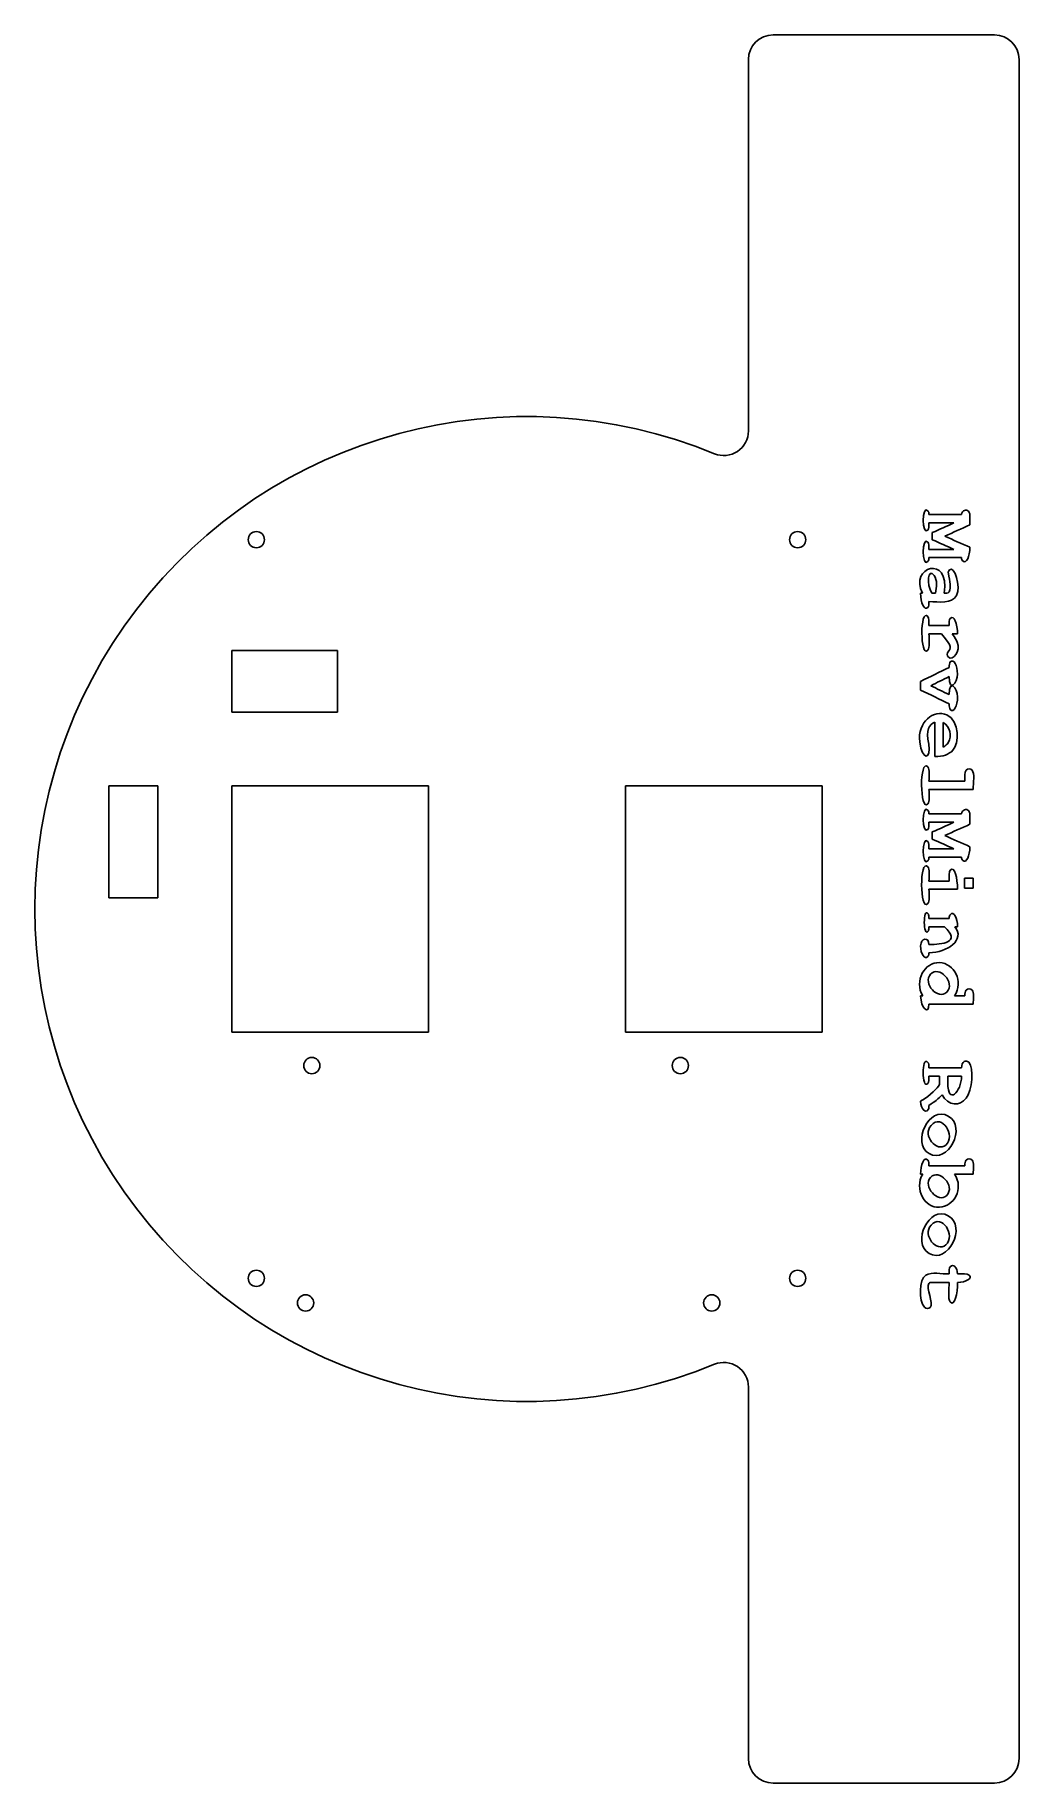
# Model space of a CAD drawing. Header units: millimetres. Extents: x -100 to 100, y -178 to 178.
import ezdxf

# ---------------------------------------------------------------- set-up
doc = ezdxf.new("R2010")
doc.units = ezdxf.units.MM

msp = doc.modelspace()

# ---------------------------------------------------------------- linework, layer by layer
at = {"color": 7, "linetype": 'Continuous', "lineweight": 25}
for p, q in [((95, 177.5), (50, 177.5)), ((45, 172.5), (45, 97.08)), ((100, -172.5), (100, 172.5)), ((-60, 52.5), (-60, 40)), ((-38.5, 52.5), (-60, 52.5)), ((-38.5, 40), (-38.5, 52.5)), ((-60, 40), (-38.5, 40)), ((-85, 25), (-85, 2.3)), ((-75, 25), (-85, 25)), ((-75, 2.3), (-75, 25)), ((-60, 25), (-60, -25)), ((-20, 25), (-60, 25)), ((-20, -25), (-20, 25)), ((20, -25), (20, 25)), ((20, 25), (60, 25)), ((60, 25), (60, -25)), ((-85, 2.3), (-75, 2.3)), ((-60, -25), (-20, -25)), ((60, -25), (20, -25)), ((45, -97.08), (45, -172.5)), ((50, -177.5), (95, -177.5))]:
    msp.add_line(p, q, dxfattribs=at)
for centre in [(-55, 75), (55, 75), (-43.73, -31.8), (31.17, -31.8), (-55, -75), (55, -75), (-45, -80), (37.55, -80)]:
    msp.add_circle(centre, 1.65, dxfattribs=at)
for centre, radius, start, end in [((50, 172.5), 5, 90, 180), ((95, 172.5), 5, 0, 90), ((0, 0), 100, 67.6073, 292.3927), ((40, 97.08), 5, 247.6073, 0), ((40, -97.08), 5, 0, 112.3927), ((50, -172.5), 5, 180, 270), ((95, -172.5), 5, 270, 0)]:
    msp.add_arc(centre, radius, start, end, dxfattribs=at)
for points in [[(81.46, 80.89), (80.19, 82.25), (80.25, 75.6), (81.46, 76.92)], [(81.69, 80.1), (81.69, 80.45), (81.61, 80.71), (81.46, 80.89)], [(81.46, 76.92), (81.69, 77.18), (81.69, 77.79), (81.69, 78.4)], [(88.3, 80.1), (86.1, 80.1), (83.9, 80.1), (81.69, 80.1)], [(81.69, 78.4), (83.37, 78.4), (85.05, 78.4), (86.73, 78.4)], [(86.73, 78.4), (85.28, 77.75), (83.83, 77.1), (82.37, 76.44)], [(89.76, 80.73), (89.32, 81.23), (88.39, 81.01), (88.3, 80.1)], [(89.99, 78.01), (90, 79.04), (90.16, 80.3), (89.76, 80.73)], [(81.46, 74.52), (80.19, 75.91), (80.22, 69.21), (81.45, 70.56)], [(82.37, 76.44), (82.37, 75.95), (82.37, 75.46), (82.37, 74.98)], [(82.37, 74.98), (83.83, 74.33), (85.28, 73.68), (86.73, 73.04)], [(84.91, 75.71), (86.6, 76.47), (88.3, 77.24), (89.99, 78.01)], [(90, 73.45), (88.3, 74.2), (86.6, 74.95), (84.91, 75.71)], [(84.76, 64.11), (86.05, 72.12), (77.55, 69.46), (80.4, 64.11)], [(81.45, 70.56), (81.61, 70.73), (81.69, 70.99), (81.69, 71.35)], [(81.69, 73.04), (81.69, 73.64), (81.69, 74.26), (81.46, 74.52)], [(86.73, 73.04), (85.05, 73.04), (83.37, 73.04), (81.69, 73.04)], [(81.69, 71.35), (83.9, 71.35), (86.1, 71.35), (88.3, 71.35)], [(88.3, 71.35), (88.33, 71.05), (88.42, 70.83), (88.57, 70.68)], [(88.57, 70.68), (89.32, 69.93), (89.99, 71.64), (90, 73.45)], [(82.3, 64.11), (81.01, 66), (81.59, 69.39), (82.72, 67.75)], [(82.72, 67.75), (83.06, 67.26), (83.22, 66.67), (83.23, 65.98)], [(85.86, 68.89), (85.58, 68.61), (85.55, 68.32), (85.72, 67.62)], [(85.72, 67.62), (86.16, 65.86), (86.07, 64.83), (85.78, 64.43)], [(80.4, 64.11), (80.26, 64.11), (80.13, 64.11), (80, 64.11)], [(80, 64.11), (80, 62.22), (80.74, 60.47), (81.46, 61.26)], [(83.03, 64.11), (82.78, 64.11), (82.54, 64.11), (82.3, 64.11)], [(83.23, 65.98), (83.22, 65.41), (83.16, 64.78), (83.03, 64.11)], [(85.78, 64.43), (85.54, 64.1), (85.15, 64.11), (84.76, 64.11)], [(81.46, 59.41), (79.81, 61.22), (79.89, 50.85), (81.46, 52.57)], [(81.46, 61.26), (81.65, 61.47), (81.69, 61.92), (81.69, 62.42)], [(81.69, 57.54), (81.69, 58.28), (81.74, 59.1), (81.46, 59.41)], [(85.79, 57.54), (84.43, 57.54), (83.06, 57.54), (81.69, 57.54)], [(86.03, 59.02), (85.8, 58.76), (85.79, 58.14), (85.79, 57.54)], [(87.49, 55.85), (87.49, 57.84), (86.79, 59.85), (86.03, 59.02)], [(81.46, 52.57), (81.92, 53.09), (81.69, 54.64), (81.69, 55.85)], [(81.69, 55.85), (82.54, 55.85), (83.39, 55.85), (84.24, 55.85)], [(84.24, 55.85), (85.88, 53.89), (86.46, 53.23), (85.71, 52.41)], [(85.64, 51.14), (86.48, 50.3), (88.23, 52.35), (87.45, 54.17)], [(86.43, 55.85), (86.78, 55.85), (87.13, 55.85), (87.49, 55.85)], [(87.45, 54.17), (87.28, 54.58), (86.94, 55.14), (86.43, 55.85)], [(85.71, 52.41), (85.27, 51.92), (85.33, 51.46), (85.64, 51.14)], [(86.03, 50.17), (85.84, 49.96), (85.79, 49.55), (85.79, 49.06)], [(85.79, 49.06), (83.86, 48.12), (81.93, 47.18), (80, 46.23)], [(80, 46.23), (80, 45.65), (80, 45.06), (80, 44.47)], [(82.05, 45.35), (83.3, 45.96), (84.55, 46.58), (85.79, 47.19)], [(80, 44.47), (81.93, 43.53), (83.86, 42.58), (85.79, 41.64)], [(85.79, 43.53), (84.55, 44.14), (83.3, 44.74), (82.05, 45.35)], [(85.79, 41.64), (85.79, 41.14), (85.84, 40.7), (86.03, 40.49)], [(82.88, 37.92), (82.88, 35.61), (82.88, 33.3), (82.88, 30.99)], [(84.58, 37.87), (86.03, 37.08), (86.38, 35.12), (85.66, 33.87)], [(84.58, 32.86), (84.58, 34.53), (84.58, 36.2), (84.58, 37.87)], [(85.66, 33.87), (85.42, 33.46), (85.06, 33.12), (84.58, 32.86)], [(85.06, 31.25), (85.65, 31.51), (86.16, 31.84), (86.56, 32.23)], [(81.46, 28.84), (79.72, 30.75), (79.81, 19.54), (81.46, 21.35)], [(81.69, 25.94), (81.69, 27.02), (81.87, 28.38), (81.46, 28.84)], [(82.88, 30.99), (83.67, 30.99), (84.45, 31), (85.06, 31.25)], [(90.46, 28.17), (90.15, 28.52), (89.55, 28.52), (89.24, 28.17)], [(89, 25.94), (86.57, 25.94), (84.13, 25.94), (81.69, 25.94)], [(89.24, 28.17), (88.9, 27.79), (89, 26.8), (89, 25.94)], [(90.69, 24.25), (90.69, 25.67), (91.01, 27.56), (90.46, 28.17)], [(81.46, 20.09), (80.19, 21.45), (80.25, 14.81), (81.46, 16.13)], [(81.46, 21.35), (81.87, 21.82), (81.69, 23.17), (81.69, 24.25)], [(81.69, 24.25), (84.69, 24.25), (87.69, 24.25), (90.69, 24.25)], [(81.69, 19.3), (81.69, 19.65), (81.61, 19.92), (81.46, 20.09)], [(88.3, 19.3), (86.1, 19.3), (83.9, 19.3), (81.69, 19.3)], [(89.76, 19.94), (89.32, 20.43), (88.39, 20.21), (88.3, 19.3)], [(89.99, 17.21), (90, 18.24), (90.16, 19.5), (89.76, 19.94)], [(81.46, 13.72), (80.19, 15.11), (80.22, 8.41), (81.45, 9.76)], [(81.46, 16.13), (81.69, 16.38), (81.69, 17), (81.69, 17.61)], [(81.69, 17.61), (83.37, 17.61), (85.05, 17.61), (86.73, 17.61)], [(86.73, 17.61), (85.28, 16.95), (83.83, 16.3), (82.37, 15.64)], [(82.37, 15.64), (82.37, 15.15), (82.37, 14.67), (82.37, 14.18)], [(84.91, 14.91), (86.6, 15.68), (88.3, 16.44), (89.99, 17.21)], [(90, 12.65), (88.3, 13.4), (86.6, 14.16), (84.91, 14.91)], [(81.69, 12.24), (81.69, 12.85), (81.69, 13.46), (81.46, 13.72)], [(86.73, 12.24), (85.05, 12.24), (83.37, 12.24), (81.69, 12.24)], [(82.37, 14.18), (83.83, 13.53), (85.28, 12.88), (86.73, 12.24)], [(88.57, 9.88), (89.32, 9.14), (89.99, 10.84), (90, 12.65)], [(81.46, 8.58), (79.73, 10.48), (79.81, -0.71), (81.46, 1.09)], [(81.45, 9.76), (81.61, 9.93), (81.69, 10.19), (81.69, 10.55)], [(81.69, 5.68), (81.69, 6.77), (81.87, 8.12), (81.46, 8.58)], [(81.69, 10.55), (83.9, 10.55), (86.1, 10.55), (88.3, 10.55)], [(86.03, 7.91), (85.7, 7.53), (85.79, 6.54), (85.79, 5.68)], [(87.49, 4), (87.49, 6.25), (86.88, 8.86), (86.03, 7.91)], [(88.3, 10.55), (88.33, 10.26), (88.42, 10.03), (88.57, 9.88)], [(81.46, 1.09), (81.87, 1.55), (81.69, 2.91), (81.69, 4)], [(85.79, 5.68), (84.43, 5.68), (83.06, 5.68), (81.69, 5.68)], [(81.69, 4), (83.62, 4), (85.55, 4), (87.49, 4)], [(88.91, 6.24), (88.91, 5.57), (88.91, 4.89), (88.91, 4.22)], [(90.69, 6.24), (90.1, 6.24), (89.5, 6.24), (88.91, 6.24)], [(88.91, 4.22), (89.5, 4.22), (90.1, 4.22), (90.69, 4.22)], [(90.69, 4.22), (90.69, 4.89), (90.69, 5.57), (90.69, 6.24)], [(81.57, -1.05), (80.41, 0.71), (80.52, -6.12), (81.57, -4.43)], [(81.69, -1.9), (81.69, -1.47), (81.65, -1.18), (81.57, -1.05)], [(85.79, -1.9), (84.43, -1.9), (83.06, -1.9), (81.69, -1.9)], [(86.04, -1.11), (85.88, -1.28), (85.79, -1.54), (85.79, -1.9)], [(87.49, -3.59), (87.49, -1.84), (86.72, -0.37), (86.04, -1.11)], [(81.57, -4.43), (81.65, -4.3), (81.69, -4.03), (81.69, -3.59)], [(81.69, -8.88), (85.41, -8.88), (89.17, -6.24), (86.92, -3.59)], [(84.83, -3.59), (88.35, -6.84), (84.34, -7.2), (81.69, -7.2)], [(81.69, -3.59), (82.74, -3.59), (83.79, -3.59), (84.83, -3.59)], [(86.92, -3.59), (87.11, -3.59), (87.3, -3.59), (87.49, -3.59)], [(81.46, -9.68), (81.61, -9.51), (81.69, -9.24), (81.69, -8.88)], [(85.29, -16.89), (83.54, -18.66), (80.37, -15.05), (82.02, -13.23)], [(82.02, -13.23), (83.72, -11.34), (87.18, -14.99), (85.29, -16.89)], [(80, -17.63), (80, -20.03), (81.69, -21.66), (81.69, -19.31)], [(80.41, -17.63), (80.27, -17.63), (80.14, -17.63), (80, -17.63)], [(89, -17.63), (88.3, -17.63), (87.6, -17.63), (86.9, -17.63)], [(89.24, -16.47), (89.04, -16.68), (89, -17.12), (89, -17.63)], [(90.46, -16.47), (90.15, -16.12), (89.55, -16.12), (89.24, -16.47)], [(90.69, -19.31), (90.69, -18.25), (90.87, -16.92), (90.46, -16.47)], [(81.69, -19.31), (84.69, -19.31), (87.69, -19.31), (90.69, -19.31)], [(81.46, -31.14), (80.15, -29.68), (80.21, -36.8), (81.46, -35.44)], [(81.69, -32.27), (81.69, -31.78), (81.64, -31.35), (81.46, -31.14)], [(89.76, -31.13), (89.26, -30.57), (88.3, -30.96), (88.3, -32.27)], [(81.46, -35.44), (81.69, -35.18), (81.69, -34.57), (81.69, -33.96)], [(88.3, -32.27), (86.1, -32.27), (83.9, -32.27), (81.69, -32.27)], [(81.69, -33.96), (82.4, -33.96), (83.11, -33.96), (83.82, -33.96)], [(83.82, -33.96), (83.82, -34.52), (83.82, -35.07), (83.82, -35.63)], [(85.51, -35.28), (85.51, -34.84), (85.51, -34.4), (85.51, -33.96)], [(88.3, -33.96), (88.3, -37.11), (85.51, -40.01), (85.51, -35.28)], [(85.51, -33.96), (86.44, -33.96), (87.37, -33.96), (88.3, -33.96)], [(83.82, -35.63), (83.39, -36.53), (82.12, -37.67), (80, -39.04)], [(80, -39.04), (80, -40.68), (81.01, -41.56), (81.56, -40.75)], [(81.69, -39.9), (82.36, -39.47), (82.84, -39.13), (83.16, -38.88)], [(83.16, -38.88), (83.65, -38.47), (84.05, -38.09), (84.36, -37.73)], [(85.61, -42.04), (81.72, -39.81), (78.07, -47.52), (81.72, -49.68)], [(81.56, -40.75), (81.65, -40.61), (81.69, -40.33), (81.69, -39.9)], [(81.72, -49.68), (85.51, -51.93), (89.49, -44.26), (85.61, -42.04)], [(82.11, -43.94), (84.31, -41.45), (87.25, -46.08), (85.1, -47.95)], [(85.1, -47.95), (83.29, -49.49), (80.26, -46.02), (82.11, -43.94)], [(81.46, -50.99), (80.71, -50.17), (80, -51.97), (80, -53.83)], [(81.69, -52.15), (81.69, -51.65), (81.65, -51.21), (81.46, -50.99)], [(89, -52.15), (86.57, -52.15), (84.13, -52.15), (81.69, -52.15)], [(82.02, -54.5), (83.73, -52.61), (87.17, -56.25), (85.29, -58.16)], [(89.24, -50.99), (89.04, -51.2), (89, -51.64), (89, -52.15)], [(90.46, -50.99), (90.15, -50.64), (89.55, -50.64), (89.24, -50.99)], [(90.69, -53.83), (90.69, -52.77), (90.87, -51.44), (90.46, -50.99)], [(80, -53.83), (80.14, -53.83), (80.27, -53.83), (80.41, -53.83)], [(85.29, -58.16), (83.55, -59.92), (80.36, -56.32), (82.02, -54.5)], [(86.9, -53.83), (88.17, -53.83), (89.43, -53.83), (90.69, -53.83)], [(85.61, -62.3), (81.72, -60.08), (78.07, -67.78), (81.72, -69.95)], [(81.72, -69.95), (85.51, -72.2), (89.49, -64.53), (85.61, -62.3)], [(82.11, -64.21), (84.31, -61.72), (87.25, -66.34), (85.1, -68.22)], [(85.1, -68.22), (83.29, -69.76), (80.26, -66.29), (82.11, -64.21)], [(86.03, -72.65), (85.8, -72.91), (85.79, -73.51), (85.79, -74.12)], [(87.49, -74.12), (87.49, -72.69), (86.57, -72.05), (86.03, -72.65)], [(89.88, -74.36), (89.49, -74.01), (88.4, -74.12), (87.49, -74.12)], [(87.49, -75.82), (89.23, -75.82), (90.6, -75.02), (89.88, -74.36)], [(81.94, -80.9), (82.73, -80.11), (81, -76.92), (81.69, -76.04)], [(81.69, -76.04), (81.81, -75.89), (82.04, -75.82), (82.41, -75.82)], [(82.41, -75.82), (83.54, -75.82), (84.67, -75.82), (85.79, -75.82)], [(85.79, -75.82), (85.79, -77.26), (85.48, -79.19), (86.03, -79.81)], [(86.03, -79.81), (86.93, -80.8), (87.49, -78.06), (87.49, -75.82)], [(80.77, -80.88), (81.09, -81.24), (81.62, -81.21), (81.94, -80.9)]]:
    msp.add_open_spline(points, degree=3, dxfattribs=at)
for points, knots in [([(81.69, 62.42), (83.8, 62.42), (86.32, 61.87), (88.25, 65.48), (86.83, 69.8), (85.86, 68.89)], [0, 0, 0, 0, 0.5, 0.5, 1, 1, 1, 1]), ([(85.79, 47.19), (85.79, 43.83), (87.49, 45.96), (87.49, 49.47), (86.7, 50.9), (86.03, 50.17)], [0, 0, 0, 0, 0.5, 0.5, 1, 1, 1, 1]), ([(86.03, 40.49), (86.74, 39.72), (87.49, 41.29), (87.49, 44.86), (85.79, 46.87), (85.79, 43.53)], [0, 0, 0, 0, 0.5, 0.5, 1, 1, 1, 1]), ([(86.56, 32.23), (87.82, 33.5), (87.93, 38.22), (82.72, 40.61), (79.31, 38), (80.31, 29.91), (82.27, 30.47), (81, 36.42), (81.75, 37.47), (82.88, 37.92)], [0, 0, 0, 0, 0.25, 0.25, 0.5, 0.5, 0.75, 0.75, 1, 1, 1, 1]), ([(81.69, -7.2), (81.69, -5.66), (80, -5.82), (80, -9.15), (80.82, -10.36), (81.46, -9.68)], [0, 0, 0, 0, 0.5, 0.5, 1, 1, 1, 1]), ([(86.9, -17.63), (88.82, -14.67), (86.81, -11.04), (80.82, -10.73), (78.65, -14.6), (80.41, -17.63)], [0, 0, 0, 0, 0.5, 0.5, 1, 1, 1, 1]), ([(84.36, -37.73), (85.61, -40.05), (87.97, -40.07), (90.51, -36.81), (90.84, -32.31), (89.76, -31.13)], [0, 0, 0, 0, 0.5, 0.5, 1, 1, 1, 1]), ([(80.41, -53.83), (78.65, -56.9), (80.81, -60.72), (86.79, -60.43), (88.84, -56.83), (86.9, -53.83)], [0, 0, 0, 0, 0.5, 0.5, 1, 1, 1, 1]), ([(85.79, -74.12), (84.18, -74.12), (82.37, -73.64), (79.71, -75.13), (79.53, -79.6), (80.77, -80.88)], [0, 0, 0, 0, 0.5, 0.5, 1, 1, 1, 1])]:
    msp.add_open_spline(points, degree=3, knots=knots, dxfattribs=at)

doc.saveas('drawing.dxf')
